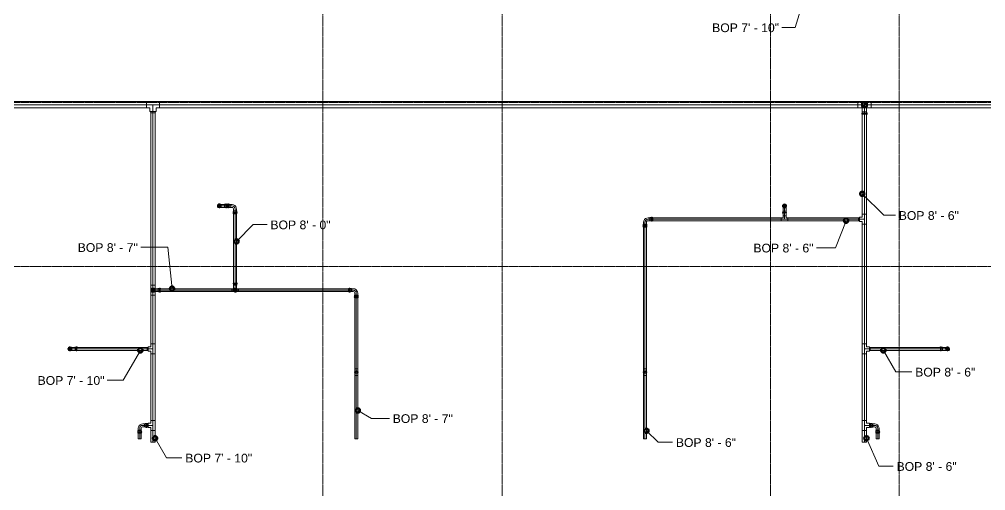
# Model space of a CAD drawing. Header units: inches. Extents: x -3679 to 241, y -496 to 1784.
# Drawn here: x -2349.9 to -1913.9, y 97.9 to 310.6 of the extents above; entities that cross this region are included whole.
import ezdxf

# ---------------------------------------------------------------- set-up
doc = ezdxf.new("R2010")
doc.units = ezdxf.units.IN
doc.header["$MEASUREMENT"] = 0
doc.linetypes.add('Grid Line', pattern=[0.875, 0.5, -0.125, 0.125, -0.125])
for name, color, linetype, lineweight in [('G-ANNO-DIMS', 251, 'Continuous', 9), ('P-PIPE', 1, 'Continuous', 9), ('P-PIPE-CNTR', 1, 'Continuous', 9), ('S-GRID', 8, 'Continuous', 9)]:
    doc.layers.add(name, color=color, linetype=linetype, lineweight=lineweight)
doc.styles.add('Arial', font='arial.ttf', dxfattribs={"height": 3.934132})

# ---------------------------------------------------------------- blocks, each defined once
blk = doc.blocks.new('Victaulic-VicPress316-Elbow 90-45deg Style P568_P571 - Standard-523083-FIFTH LEVEL')
at = {"layer": 'P-PIPE'}
for p, q in [((-3.18, 0.77), (-3.52, 0.77)), ((-3.52, 0.77), (-3.52, -0.77)), ((-3.52, -0.77), (-3.52, 0.77)), ((-2.22, 0.66), (-3.52, 0.66)), ((-3.52, -0.66), (-3.52, 0.66)), ((-3.52, 0.66), (-3.52, -0.66)), ((-3.18, -0.77), (-3.18, 0.77)), ((-3.18, 0.77), (-3.18, -0.77)), ((-2.44, 0.77), (-2.89, 0.77)), ((-2.89, -0.77), (-2.89, 0.77)), ((-2.89, 0.77), (-2.89, -0.77)), ((-1.39, 0.66), (-2.33, 0.66)), ((-2.33, 0), (-2.33, 0.66)), ((-2.33, 0.66), (-2.33, 0)), ((-2.22, -0.66), (-2.22, 0.66)), ((-2.22, 0.66), (-2.22, -0.66)), ((-0.77, 3.52), (-0.77, 3.18)), ((0.77, 3.52), (-0.77, 3.52)), ((-0.77, 3.52), (0.77, 3.52)), ((-0.77, 3.18), (0.77, 3.18)), ((0.77, 3.18), (-0.77, 3.18)), ((-0.77, 2.89), (-0.77, 2.44)), ((-0.77, 2.89), (0.77, 2.89)), ((0.77, 2.89), (-0.77, 2.89)), ((-0.66, 3.52), (-0.66, 2.22)), ((-0.66, 3.52), (0.66, 3.52)), ((0.66, 3.52), (-0.66, 3.52)), ((-0.66, 2.33), (-0.66, 1.39)), ((0, 2.33), (-0.66, 2.33)), ((-0.66, 2.33), (0, 2.33)), ((-0.66, 2.22), (0.66, 2.22)), ((0.66, 2.22), (-0.66, 2.22)), ((0, 2.33), (0.66, 2.33)), ((0.66, 2.33), (0, 2.33)), ((0, 1.39), (0, 2.33)), ((0.66, 2.22), (0.66, 3.52)), ((0.66, 1.39), (0.66, 2.33)), ((0.77, 3.18), (0.77, 3.52)), ((0.77, 2.44), (0.77, 2.89)), ((-3.52, -0.66), (-2.22, -0.66)), ((-3.52, -0.77), (-3.18, -0.77)), ((-2.89, -0.77), (-2.44, -0.77)), ((-2.33, 0), (-2.33, -0.66)), ((-2.33, -0.66), (-2.33, 0)), ((-1.39, 0), (-2.33, 0)), ((-2.33, -0.66), (-1.39, -0.66))]:
    blk.add_line(p, q, dxfattribs=at)
at = {"layer": 'P-PIPE', "flags": 128}
for points in [[(-3.18, 0.77), (-3.11, 0.89), (-2.98, 0.9), (-2.89, 0.79), (-2.89, 0.77)], [(-3.18, 0.77), (-3.18, 0.67), (-3.18, 0.42), (-3.18, 0.07), (-3.18, -0.3), (-3.18, -0.6), (-3.18, -0.75), (-3.18, -0.77)], [(-3.18, -0.77), (-3.18, -0.67), (-3.18, -0.42), (-3.18, -0.07), (-3.18, 0.3), (-3.18, 0.6), (-3.18, 0.75), (-3.18, 0.77)], [(-2.89, -0.77), (-2.89, -0.67), (-2.89, -0.42), (-2.89, -0.07), (-2.89, 0.3), (-2.89, 0.6), (-2.89, 0.75), (-2.89, 0.77)], [(-2.89, 0.77), (-2.89, 0.67), (-2.89, 0.42), (-2.89, 0.07), (-2.89, -0.3), (-2.89, -0.6), (-2.89, -0.75), (-2.89, -0.77)], [(-2.44, 0.77), (-2.24, 0.68), (-2.22, 0.66)], [(-0.66, 1.39), (-0.75, 1.04), (-1, 0.77), (-1.35, 0.66), (-1.39, 0.66)], [(-1.39, -0.66), (-0.78, -0.56), (-0.23, -0.29), (0.22, 0.13), (0.53, 0.67), (0.65, 1.27), (0.66, 1.39)], [(-0.77, 2.89), (-0.89, 2.96), (-0.9, 3.1), (-0.79, 3.18), (-0.77, 3.18)], [(0.77, 3.18), (0.67, 3.18), (0.42, 3.18), (0.07, 3.18), (-0.3, 3.18), (-0.6, 3.18), (-0.75, 3.18), (-0.77, 3.18)], [(-0.77, 3.18), (-0.67, 3.18), (-0.42, 3.18), (-0.07, 3.18), (0.3, 3.18), (0.6, 3.18), (0.75, 3.18), (0.77, 3.18)], [(-0.77, 2.89), (-0.67, 2.89), (-0.42, 2.89), (-0.07, 2.89), (0.3, 2.89), (0.6, 2.89), (0.75, 2.89), (0.77, 2.89)], [(0.77, 2.89), (0.67, 2.89), (0.42, 2.89), (0.07, 2.89), (-0.3, 2.89), (-0.6, 2.89), (-0.75, 2.89), (-0.77, 2.89)], [(-0.66, 2.22), (-0.77, 2.41), (-0.77, 2.44)], [(0.77, 2.44), (0.68, 2.24), (0.66, 2.22)], [(0.77, 3.18), (0.89, 3.11), (0.9, 2.98), (0.79, 2.89), (0.77, 2.89)], [(-2.89, -0.77), (-2.96, -0.89), (-3.1, -0.9), (-3.18, -0.79), (-3.18, -0.77)], [(-2.22, -0.66), (-2.41, -0.77), (-2.44, -0.77)]]:
    blk.add_lwpolyline(points, dxfattribs=at)
at = {"layer": 'P-PIPE'}
blk.add_arc((-1.39, 1.39), 1.39, 270, 0, dxfattribs=at)
blk = doc.blocks.new('Victaulic-VicPress316-Elbow 90-45deg Style P568_P571 - Standard-V1-FIFTH LEVEL')
at = {"layer": 'P-PIPE'}
for p, q in [((-2327.12, 161.86), (-2327.12, 161.86)), ((-2327.12, 161.86), (-2325.73, 161.86)), ((-2324.79, 162.52), (-2325.73, 162.52)), ((-2325.73, 161.86), (-2324.79, 161.86)), ((-2323.6, 162.52), (-2324.9, 162.52)), ((-2324.9, 161.86), (-2324.9, 161.86)), ((-2324.9, 161.86), (-2324.9, 161.86)), ((-2324.79, 162.52), (-2324.79, 161.86)), ((-2324.79, 161.86), (-2324.79, 162.52)), ((-2324.79, 161.86), (-2324.79, 161.21)), ((-2324.79, 161.21), (-2324.79, 161.86)), ((-2324.23, 162.63), (-2324.69, 162.63)), ((-2324.23, 161.86), (-2324.23, 161.86)), ((-2324.23, 161.86), (-2324.23, 161.86)), ((-2323.6, 162.63), (-2323.94, 162.63)), ((-2323.94, 161.86), (-2323.94, 161.86)), ((-2323.94, 161.86), (-2323.94, 161.86)), ((-2323.6, 161.86), (-2323.6, 161.86)), ((-2323.6, 161.86), (-2323.6, 161.86)), ((-2323.6, 161.86), (-2323.6, 161.86)), ((-2323.6, 161.86), (-2323.6, 161.86)), ((-2325.73, 161.21), (-2324.79, 161.21)), ((-2324.9, 161.21), (-2323.6, 161.21)), ((-2324.69, 161.1), (-2324.23, 161.1)), ((-2323.94, 161.1), (-2323.6, 161.1))]:
    blk.add_line(p, q, dxfattribs=at)
at = {"layer": 'P-PIPE', "flags": 128}
for points in [[(-2326.21, 161.86), (-2326.31, 162.26), (-2326.56, 162.58), (-2326.93, 162.76), (-2327.34, 162.75), (-2327.71, 162.56), (-2327.96, 162.24), (-2328.04, 161.86)], [(-2328.04, 161.86), (-2327.94, 161.47), (-2327.69, 161.15), (-2327.32, 160.97), (-2326.91, 160.98), (-2326.54, 161.17), (-2326.29, 161.49), (-2326.21, 161.86)], [(-2326.36, 161.86), (-2326.45, 162.23), (-2326.7, 162.51), (-2327.06, 162.63), (-2327.43, 162.57), (-2327.73, 162.34), (-2327.88, 162), (-2327.89, 161.86)], [(-2327.89, 161.86), (-2327.8, 161.5), (-2327.55, 161.22), (-2327.19, 161.1), (-2326.82, 161.16), (-2326.52, 161.39), (-2326.37, 161.73), (-2326.36, 161.86)], [(-2325.73, 162.52), (-2326.23, 162.52), (-2326.66, 162.52), (-2326.97, 162.52), (-2327.12, 162.52), (-2327.12, 162.52)], [(-2324.9, 162.52), (-2324.71, 162.63), (-2324.69, 162.63)], [(-2324.23, 162.63), (-2324.17, 162.75), (-2324.03, 162.76), (-2323.94, 162.65), (-2323.94, 162.63)], [(-2324.23, 162.63), (-2324.23, 162.54), (-2324.23, 162.29), (-2324.23, 161.93), (-2324.23, 161.86)], [(-2324.23, 161.86), (-2324.23, 162.23), (-2324.23, 162.51), (-2324.23, 162.63), (-2324.23, 162.63)], [(-2324.23, 161.1), (-2324.23, 161.19), (-2324.23, 161.44), (-2324.23, 161.8), (-2324.23, 161.86)], [(-2324.23, 161.86), (-2324.23, 161.5), (-2324.23, 161.22), (-2324.23, 161.1), (-2324.23, 161.1)], [(-2323.94, 162.63), (-2323.94, 162.54), (-2323.94, 162.29), (-2323.94, 161.93), (-2323.94, 161.86)], [(-2323.94, 161.86), (-2323.94, 162.23), (-2323.94, 162.51), (-2323.94, 162.63), (-2323.94, 162.63)], [(-2323.94, 161.1), (-2323.94, 161.19), (-2323.94, 161.44), (-2323.94, 161.8), (-2323.94, 161.86)], [(-2323.94, 161.86), (-2323.94, 161.5), (-2323.94, 161.22), (-2323.94, 161.1), (-2323.94, 161.1)], [(-2327.12, 161.21), (-2327.03, 161.21), (-2326.77, 161.21), (-2326.36, 161.21), (-2325.88, 161.21), (-2325.73, 161.21)], [(-2324.69, 161.1), (-2324.89, 161.19), (-2324.9, 161.21)], [(-2323.94, 161.1), (-2324.01, 160.98), (-2324.15, 160.97), (-2324.23, 161.08), (-2324.23, 161.1)]]:
    blk.add_lwpolyline(points, dxfattribs=at)
at = {"layer": 'P-PIPE'}
for radius, start, end in [(0.767, 0, 180), (0.767, 0, 180), (0.767, 0, 180), (0.767, 180, 360), (0.767, 180, 0), (0.767, 180, 0), (0.657, 360, 180), (0.657, 0, 180), (0.657, 90, 180), (0.658, 180, 0), (0.658, 180, 0), (0.657, 180, 270), (0.658, 0, 90), (0.658, 270, 0)]:
    blk.add_arc((-2327.12, 161.86), radius, start, end, dxfattribs=at)
blk = doc.blocks.new('Victaulic-VicPress316-Elbow 90-45deg Style P568_P571 - Standard-V2-FIFTH LEVEL')
at = {"layer": 'P-PIPE'}
for p, q in [((-1934.31, 162.63), (-1934.64, 162.63)), ((-1933.35, 162.52), (-1934.64, 162.52)), ((-1934.64, 161.86), (-1934.64, 161.86)), ((-1934.64, 161.86), (-1934.64, 161.86)), ((-1934.64, 161.86), (-1934.64, 161.86)), ((-1934.64, 161.86), (-1934.64, 161.86)), ((-1934.31, 161.86), (-1934.31, 161.86)), ((-1934.31, 161.86), (-1934.31, 161.86)), ((-1933.56, 162.63), (-1934.02, 162.63)), ((-1934.02, 161.86), (-1934.02, 161.86)), ((-1934.02, 161.86), (-1934.02, 161.86)), ((-1932.52, 162.52), (-1933.45, 162.52)), ((-1933.45, 162.52), (-1933.45, 161.86)), ((-1933.45, 161.86), (-1933.45, 162.52)), ((-1933.45, 161.86), (-1933.45, 161.21)), ((-1933.45, 161.21), (-1933.45, 161.86)), ((-1932.52, 161.86), (-1933.45, 161.86)), ((-1933.35, 161.86), (-1933.35, 161.86)), ((-1933.35, 161.86), (-1933.35, 161.86)), ((-1932.52, 161.86), (-1931.12, 161.86)), ((-1931.12, 161.86), (-1931.12, 161.86)), ((-1934.64, 161.21), (-1933.35, 161.21)), ((-1934.64, 161.1), (-1934.31, 161.1)), ((-1934.02, 161.1), (-1933.56, 161.1)), ((-1933.45, 161.21), (-1932.52, 161.21))]:
    blk.add_line(p, q, dxfattribs=at)
at = {"layer": 'P-PIPE', "flags": 128}
for points in [[(-1934.31, 162.63), (-1934.24, 162.75), (-1934.1, 162.76), (-1934.02, 162.65), (-1934.02, 162.63)], [(-1934.31, 162.63), (-1934.31, 162.54), (-1934.31, 162.29), (-1934.31, 161.93), (-1934.31, 161.86)], [(-1934.31, 161.86), (-1934.31, 162.23), (-1934.31, 162.51), (-1934.31, 162.63), (-1934.31, 162.63)], [(-1934.31, 161.1), (-1934.31, 161.19), (-1934.31, 161.44), (-1934.31, 161.8), (-1934.31, 161.86)], [(-1934.31, 161.86), (-1934.31, 161.5), (-1934.31, 161.22), (-1934.31, 161.1), (-1934.31, 161.1)], [(-1934.02, 162.63), (-1934.02, 162.54), (-1934.02, 162.29), (-1934.02, 161.93), (-1934.02, 161.86)], [(-1934.02, 161.86), (-1934.02, 162.23), (-1934.02, 162.51), (-1934.02, 162.63), (-1934.02, 162.63)], [(-1934.02, 161.1), (-1934.02, 161.19), (-1934.02, 161.44), (-1934.02, 161.8), (-1934.02, 161.86)], [(-1934.02, 161.86), (-1934.02, 161.5), (-1934.02, 161.22), (-1934.02, 161.1), (-1934.02, 161.1)], [(-1933.56, 162.63), (-1933.36, 162.54), (-1933.35, 162.52)], [(-1931.12, 162.52), (-1931.22, 162.52), (-1931.48, 162.52), (-1931.89, 162.52), (-1932.37, 162.52), (-1932.52, 162.52)], [(-1930.21, 161.86), (-1930.31, 162.26), (-1930.56, 162.58), (-1930.93, 162.76), (-1931.34, 162.75), (-1931.71, 162.56), (-1931.96, 162.24), (-1932.04, 161.86)], [(-1932.04, 161.86), (-1931.94, 161.47), (-1931.69, 161.15), (-1931.32, 160.97), (-1930.91, 160.98), (-1930.54, 161.17), (-1930.29, 161.49), (-1930.21, 161.86)], [(-1930.36, 161.86), (-1930.45, 162.23), (-1930.7, 162.51), (-1931.06, 162.63), (-1931.43, 162.57), (-1931.73, 162.34), (-1931.88, 162), (-1931.89, 161.86)], [(-1931.89, 161.86), (-1931.8, 161.5), (-1931.55, 161.22), (-1931.19, 161.1), (-1930.82, 161.16), (-1930.52, 161.39), (-1930.37, 161.73), (-1930.36, 161.86)], [(-1934.02, 161.1), (-1934.08, 160.98), (-1934.22, 160.97), (-1934.31, 161.08), (-1934.31, 161.1)], [(-1933.35, 161.21), (-1933.54, 161.1), (-1933.56, 161.1)], [(-1932.52, 161.21), (-1932.02, 161.21), (-1931.59, 161.21), (-1931.28, 161.21), (-1931.13, 161.21), (-1931.12, 161.21)]]:
    blk.add_lwpolyline(points, dxfattribs=at)
at = {"layer": 'P-PIPE'}
for radius, start, end in [(0.766, 0, 180), (0.766, 0, 180), (0.766, 0, 180), (0.766, 180, 0), (0.766, 180, 0), (0.766, 180, 0), (0.657, 0, 180), (0.657, 0, 180), (0.657, 90, 180), (0.658, 180, 0), (0.658, 180, 0), (0.657, 180, 270), (0.658, 0, 90), (0.658, 270, 0)]:
    blk.add_arc((-1931.12, 161.86), radius, start, end, dxfattribs=at)
blk = doc.blocks.new('Transition - Generic - Plumbing-CW-1126388-FIFTH LEVEL')
at = {"layer": 'P-PIPE'}
for radius, start, end in [(1.31, 0, 180), (1.31, 180, 0), (0.812, 0, 180), (0.813, 180, 0)]:
    blk.add_arc((-2607, 272), radius, start, end, dxfattribs=at)
blk = doc.blocks.new('Victaulic-VicPress316-Elbow 90-45deg Style P568_P571 - Standard-V11-FIFTH LEVEL')
at = {"layer": 'P-PIPE'}
for p, q in [((-3077.06, 595.55), (-3077.06, 595.17)), ((-3077.06, 594.85), (-3077.06, 594.29)), ((-3076.95, 595.55), (-3076.95, 594.07)), ((-3076.95, 594.18), (-3076.95, 593.02)), ((-3076, 594.18), (-3076.95, 594.18)), ((-3076.95, 594.18), (-3076, 594.18)), ((-3076, 595.55), (-3076, 595.55)), ((-3076, 595.55), (-3076, 595.55)), ((-3076, 595.55), (-3076, 595.55)), ((-3076, 595.55), (-3076, 595.55)), ((-3076, 595.17), (-3076, 595.17)), ((-3076, 595.17), (-3076, 595.17)), ((-3076, 594.85), (-3076, 594.85)), ((-3076, 594.85), (-3076, 594.85)), ((-3075.05, 594.18), (-3076, 594.18)), ((-3076, 594.18), (-3075.05, 594.18)), ((-3076, 593.02), (-3076, 594.18)), ((-3076, 594.07), (-3076, 594.07)), ((-3076, 594.07), (-3076, 594.07)), ((-3076, 591), (-3076, 593.02)), ((-3075.05, 594.07), (-3075.05, 595.55)), ((-3075.05, 593.02), (-3075.05, 594.18)), ((-3074.94, 595.17), (-3074.94, 595.55)), ((-3074.94, 594.29), (-3074.94, 594.85)), ((-3076, 591), (-3076, 591))]:
    blk.add_line(p, q, dxfattribs=at)
at = {"layer": 'P-PIPE', "flags": 128}
for points in [[(-3077.06, 594.85), (-3077.2, 594.92), (-3077.21, 595.08), (-3077.09, 595.17), (-3077.06, 595.17)], [(-3077.06, 595.17), (-3076.97, 595.17), (-3076.71, 595.17), (-3076.32, 595.17), (-3076, 595.17)], [(-3076, 595.17), (-3076.44, 595.17), (-3076.79, 595.17), (-3077.01, 595.17), (-3077.06, 595.17)], [(-3077.06, 594.85), (-3076.97, 594.85), (-3076.71, 594.85), (-3076.32, 594.85), (-3076, 594.85)], [(-3076, 594.85), (-3076.44, 594.85), (-3076.79, 594.85), (-3077.01, 594.85), (-3077.06, 594.85)], [(-3076.95, 594.07), (-3077.06, 594.26), (-3077.06, 594.29)], [(-3076.95, 591), (-3076.95, 591.09), (-3076.95, 591.36), (-3076.95, 591.79), (-3076.95, 592.32), (-3076.95, 592.92), (-3076.95, 593.02)], [(-3074.94, 595.17), (-3075.04, 595.17), (-3075.3, 595.17), (-3075.68, 595.17), (-3076, 595.17)], [(-3076, 595.17), (-3075.57, 595.17), (-3075.21, 595.17), (-3074.99, 595.17), (-3074.94, 595.17)], [(-3074.94, 594.85), (-3075.04, 594.85), (-3075.3, 594.85), (-3075.68, 594.85), (-3076, 594.85)], [(-3076, 594.85), (-3075.57, 594.85), (-3075.21, 594.85), (-3074.99, 594.85), (-3074.94, 594.85)], [(-3074.94, 594.29), (-3075.03, 594.09), (-3075.05, 594.07)], [(-3075.05, 593.02), (-3075.05, 592.41), (-3075.05, 591.86), (-3075.05, 591.42), (-3075.05, 591.12), (-3075.05, 591), (-3075.05, 591)], [(-3074.94, 595.17), (-3074.81, 595.1), (-3074.79, 594.94), (-3074.92, 594.85), (-3074.94, 594.85)], [(-3076, 592.22), (-3076.47, 592.13), (-3076.87, 591.87), (-3077.13, 591.47), (-3077.23, 591.01), (-3077.14, 590.54), (-3076.87, 590.14), (-3076.48, 589.87), (-3076.02, 589.78), (-3076, 589.78)], [(-3076.95, 591), (-3076.86, 591.41), (-3076.6, 591.74), (-3076.23, 591.92), (-3076, 591.95)], [(-3076, 590.05), (-3076.41, 590.14), (-3076.74, 590.4), (-3076.93, 590.78), (-3076.95, 591)], [(-3076, 589.78), (-3075.54, 589.87), (-3075.14, 590.13), (-3074.87, 590.53), (-3074.78, 590.99), (-3074.87, 591.46), (-3075.13, 591.86), (-3075.53, 592.13), (-3075.99, 592.22), (-3076, 592.22)], [(-3076, 591.95), (-3075.59, 591.86), (-3075.27, 591.6), (-3075.08, 591.22), (-3075.05, 591)], [(-3075.05, 591), (-3075.15, 590.59), (-3075.4, 590.26), (-3075.78, 590.08), (-3076, 590.05)]]:
    blk.add_lwpolyline(points, dxfattribs=at)
at = {"layer": 'P-PIPE'}
for radius, start, end in [(1.06, 90, 270), (1.06, 90, 270), (1.06, 90, 270), (0.95, 90, 270), (0.95, 90, 270), (0.95, 90, 180), (0.95, 180, 270), (1.06, 270, 90), (1.06, 270, 90), (1.06, 270, 90), (0.95, 270, 90), (0.95, 270, 90), (0.95, 0, 90), (0.95, 270, 0)]:
    blk.add_arc((-3076, 591), radius, start, end, dxfattribs=at)
blk = doc.blocks.new('Transition - Generic - Plumbing-CW-1022941-FIFTH LEVEL')
at = {"layer": 'P-PIPE'}
for radius, start, end in [(0.812, 0, 180), (0.812, 180, 0), (0.562, 360, 180), (0.563, 180, 0)]:
    blk.add_arc((-3323.92, 470.33), radius, start, end, dxfattribs=at)

msp = doc.modelspace()

# ---------------------------------------------------------------- linework, layer by layer
at = {"layer": 'G-ANNO-DIMS'}
for p, q in [((-1996.12, 319.09), (-1999.9, 306.86)), ((-1999.9, 306.86), (-2005.86, 306.86)), ((-1969.58, 231.85), (-1959.86, 222.14)), ((-1976.89, 219.71), (-1981.62, 207.45)), ((-1959.86, 222.14), (-1954.62, 222.14)), ((-2251.94, 210.37), (-2244.39, 217.92)), ((-2244.39, 217.92), (-2238.13, 217.92)), ((-2282.95, 207.69), (-2295.17, 207.69)), ((-2281.02, 189.02), (-2282.95, 207.69)), ((-1981.62, 207.45), (-1990.29, 207.45)), ((-2295.33, 161.21), (-2303.12, 147.71)), ((-2295.33, 161.21), (-2303.12, 147.71)), ((-1960.08, 161.21), (-1954.46, 151.47)), ((-1954.46, 151.47), (-1947.2, 151.47)), ((-2303.12, 147.71), (-2310.23, 147.71)), ((-2303.12, 147.71), (-2310.23, 147.71)), ((-2197.22, 134.09), (-2191.02, 130.51)), ((-2191.02, 130.51), (-2182.96, 130.51)), ((-2066.97, 124.94), (-2061.74, 119.71)), ((-2288.68, 121.55), (-2283.56, 112.69)), ((-2061.74, 119.71), (-2055.19, 119.71)), ((-1967.67, 121.53), (-1962.18, 108.91)), ((-2283.56, 112.69), (-2276.55, 112.69)), ((-1962.18, 108.91), (-1955.61, 108.91))]:
    msp.add_line(p, q, dxfattribs=at)
at = {"layer": 'G-ANNO-DIMS', "lineweight": 50}
for centre in [(-1969.58, 231.85), (-1976.89, 219.71), (-2251.94, 210.37), (-2281.02, 189.02), (-2295.33, 161.21), (-2295.33, 161.21), (-1960.08, 161.21), (-2197.22, 134.09), (-2288.68, 121.55), (-2066.97, 124.94), (-1967.67, 121.53)]:
    msp.add_circle(centre, 1, dxfattribs=at)
at = {"layer": 'P-PIPE'}
for p, q in [((-2292.62, 273.44), (-2418.52, 273.44)), ((-2418.52, 270.56), (-2292.62, 270.56)), ((-2286.63, 273.44), (-2292.62, 273.44)), ((-2292.62, 270.56), (-2292.62, 273.44)), ((-2292.62, 273.44), (-2292.62, 270.56)), ((-2292.62, 270.56), (-2292.62, 273.44)), ((-2292.62, 270.56), (-2291.06, 270.56)), ((-2291.06, 270.56), (-2291.06, 269.01)), ((-2288.19, 270.56), (-2286.63, 270.56)), ((-2288.19, 269.01), (-2288.19, 270.56)), ((-1971.62, 273.44), (-2286.63, 273.44)), ((-2286.63, 270.56), (-2286.63, 273.44)), ((-2286.63, 270.56), (-2286.63, 273.44)), ((-2286.63, 273.44), (-2286.63, 270.56)), ((-2286.63, 270.56), (-1971.62, 270.56)), ((-1965.63, 273.44), (-1971.62, 273.44)), ((-1971.62, 270.56), (-1971.62, 273.44)), ((-1971.62, 270.56), (-1965.63, 270.56)), ((-1850.62, 273.44), (-1965.63, 273.44)), ((-1965.63, 270.56), (-1965.63, 273.44)), ((-1965.63, 270.56), (-1850.62, 270.56)), ((-2288.19, 269.01), (-2291.06, 269.01)), ((-2291.06, 269.01), (-2288.19, 269.01)), ((-2290.94, 269.01), (-2290.44, 268.35)), ((-2290.58, 268.35), (-2290.58, 190.61)), ((-2288.68, 268.35), (-2290.58, 268.35)), ((-2288.81, 268.35), (-2288.31, 269.01)), ((-2288.68, 190.61), (-2288.68, 268.35)), ((-1969.58, 268.82), (-1969.58, 222.61)), ((-1967.67, 268.82), (-1969.58, 268.82)), ((-1967.67, 222.61), (-1967.67, 268.82)), ((-2254.93, 227.02), (-2257.3, 227.02)), ((-2257.3, 225.71), (-2257.3, 227.02)), ((-2254.93, 225.71), (-2254.93, 227.02)), ((-2257.3, 225.71), (-2254.93, 225.71)), ((-2253.25, 224.03), (-2253.25, 190.69)), ((-2253.25, 224.03), (-2251.94, 224.03)), ((-2251.94, 190.69), (-2251.94, 224.03)), ((-2005.28, 224.03), (-2005.28, 221.86)), ((-2005.28, 224.03), (-2003.97, 224.03)), ((-2003.97, 221.86), (-2003.97, 224.03)), ((-1969.58, 222.61), (-1969.58, 221.32)), ((-1969.58, 222.61), (-1967.67, 222.61)), ((-1967.67, 222.61), (-1969.58, 222.61)), ((-1967.67, 222.61), (-1969.58, 222.61)), ((-1967.67, 218.12), (-1967.67, 222.61)), ((-2068.28, 218.03), (-2068.28, 152.86)), ((-2068.28, 218.03), (-2066.97, 218.03)), ((-2066.97, 152.86), (-2066.97, 218.03)), ((-2006.12, 221.02), (-2065.3, 221.02)), ((-2065.3, 219.71), (-2065.3, 221.02)), ((-2065.3, 219.71), (-2006.12, 219.71)), ((-2005.28, 221.02), (-2006.12, 221.02)), ((-2006.12, 221.02), (-2006.12, 219.71)), ((-2006.12, 219.71), (-2006.12, 221.02)), ((-2006.12, 219.71), (-2006.12, 221.02)), ((-2006.12, 219.71), (-2003.13, 219.71)), ((-2005.28, 221.86), (-2003.97, 221.86)), ((-2005.28, 221.86), (-2005.28, 221.02)), ((-2003.97, 221.86), (-2005.28, 221.86)), ((-2005.28, 221.86), (-2003.97, 221.86)), ((-2003.97, 221.02), (-2003.97, 221.86)), ((-2003.13, 221.02), (-2003.97, 221.02)), ((-1971.28, 221.02), (-2003.13, 221.02)), ((-2003.13, 219.71), (-2003.13, 221.02)), ((-2003.13, 221.02), (-2003.13, 219.71)), ((-2003.13, 219.71), (-2003.13, 221.02)), ((-2003.13, 219.71), (-1971.28, 219.71)), ((-1970.87, 221.18), (-1971.28, 220.93)), ((-1971.28, 219.71), (-1971.28, 221.02)), ((-1971.28, 219.8), (-1970.87, 219.55)), ((-1969.58, 221.32), (-1970.87, 221.32)), ((-1970.87, 219.41), (-1970.87, 221.32)), ((-1970.87, 221.32), (-1970.87, 219.41)), ((-1970.87, 219.41), (-1969.58, 219.41)), ((-1969.58, 219.41), (-1969.58, 218.12)), ((-1969.58, 218.12), (-1969.58, 164.11)), ((-1969.58, 218.12), (-1967.67, 218.12)), ((-1969.58, 218.12), (-1967.67, 218.12)), ((-1967.67, 218.12), (-1969.58, 218.12)), ((-1967.67, 164.11), (-1967.67, 218.12)), ((-2288.68, 190.61), (-2290.58, 190.61)), ((-2290.58, 190.61), (-2290.58, 186.12)), ((-2288.67, 186.12), (-2288.67, 190.61)), ((-2254.09, 189.02), (-2287.3, 189.02)), ((-2287.3, 189.02), (-2287.3, 187.71)), ((-2287.3, 187.71), (-2254.09, 187.71)), ((-2251.1, 189.02), (-2254.09, 189.02)), ((-2254.09, 189.02), (-2254.09, 187.71)), ((-2254.09, 187.71), (-2251.1, 187.71)), ((-2253.25, 190.69), (-2251.94, 190.69)), ((-2200.2, 189.02), (-2251.1, 189.02)), ((-2251.1, 187.71), (-2251.1, 189.02)), ((-2251.1, 187.71), (-2200.2, 187.71)), ((-2200.2, 187.71), (-2200.2, 189.02)), ((-2290.58, 186.12), (-2290.58, 164.11)), ((-2288.68, 186.12), (-2290.58, 186.12)), ((-2288.68, 164.11), (-2288.68, 186.12)), ((-2198.53, 186.03), (-2198.53, 152.86)), ((-2197.22, 186.03), (-2198.53, 186.03)), ((-2197.22, 152.86), (-2197.22, 186.03)), ((-2292.28, 162.52), (-2324.8, 162.52)), ((-2324.8, 161.21), (-2324.8, 162.52)), ((-2291.87, 162.68), (-2292.28, 162.43)), ((-2292.28, 161.21), (-2292.28, 162.52)), ((-2290.58, 162.82), (-2291.87, 162.82)), ((-2291.87, 160.91), (-2291.87, 162.82)), ((-2291.87, 162.82), (-2291.87, 160.91)), ((-2290.58, 164.11), (-2290.58, 162.82)), ((-2290.58, 164.11), (-2288.67, 164.11)), ((-2288.67, 164.11), (-2290.58, 164.11)), ((-2288.68, 164.11), (-2290.58, 164.11)), ((-2288.67, 159.62), (-2288.67, 164.11)), ((-1969.58, 164.11), (-1969.58, 159.62)), ((-1967.67, 164.11), (-1969.58, 164.11)), ((-1969.58, 164.11), (-1967.67, 164.11)), ((-1969.58, 164.11), (-1967.67, 164.11)), ((-1967.67, 162.82), (-1967.67, 164.11)), ((-1966.38, 162.82), (-1967.67, 162.82)), ((-1966.38, 160.91), (-1966.38, 162.82)), ((-1966.38, 162.82), (-1966.38, 160.91)), ((-1965.97, 162.43), (-1966.38, 162.68)), ((-1933.45, 162.52), (-1965.97, 162.52)), ((-1965.97, 161.21), (-1965.97, 162.52)), ((-1933.45, 161.21), (-1933.45, 162.52)), ((-2324.8, 161.21), (-2292.28, 161.21)), ((-2292.28, 161.3), (-2291.87, 161.05)), ((-2291.87, 160.91), (-2290.58, 160.91)), ((-2290.58, 160.91), (-2290.58, 159.62)), ((-2290.58, 159.62), (-2288.67, 159.62)), ((-2288.67, 159.62), (-2290.58, 159.62)), ((-2290.58, 159.62), (-2290.58, 129.61)), ((-2290.58, 159.62), (-2288.68, 159.62)), ((-2288.68, 129.61), (-2288.68, 159.62)), ((-1967.67, 159.62), (-1969.58, 159.62)), ((-1969.58, 159.62), (-1967.67, 159.62)), ((-1969.58, 159.62), (-1969.58, 129.61)), ((-1969.58, 159.62), (-1967.67, 159.62)), ((-1967.67, 159.62), (-1967.67, 160.91)), ((-1967.67, 160.91), (-1966.38, 160.91)), ((-1967.67, 129.61), (-1967.67, 159.62)), ((-1966.38, 161.05), (-1965.97, 161.3)), ((-1965.97, 161.21), (-1933.45, 161.21)), ((-2197.22, 152.86), (-2198.53, 152.86)), ((-2198.53, 152.86), (-2198.53, 149.87)), ((-2197.22, 149.87), (-2197.22, 152.86)), ((-2068.28, 152.86), (-2068.28, 149.87)), ((-2068.28, 152.86), (-2066.97, 152.86)), ((-2066.97, 149.87), (-2066.97, 152.86)), ((-2198.53, 149.87), (-2198.53, 121.36)), ((-2197.22, 149.87), (-2198.53, 149.87)), ((-2197.22, 121.36), (-2197.22, 149.87)), ((-2068.28, 149.87), (-2068.28, 121.36)), ((-2068.28, 149.87), (-2066.97, 149.87)), ((-2066.97, 121.36), (-2066.97, 149.87)), ((-2292.28, 128.02), (-2293.3, 128.02)), ((-2293.3, 126.71), (-2293.3, 128.02)), ((-2293.3, 126.71), (-2292.28, 126.71)), ((-2291.87, 128.18), (-2292.28, 127.93)), ((-2292.28, 126.71), (-2292.28, 128.02)), ((-2292.28, 126.8), (-2291.87, 126.55)), ((-2290.58, 128.32), (-2291.87, 128.32)), ((-2291.87, 126.41), (-2291.87, 128.32)), ((-2291.87, 128.32), (-2291.87, 126.41)), ((-2290.58, 129.61), (-2290.58, 128.32)), ((-2290.58, 129.61), (-2288.67, 129.61)), ((-2288.67, 129.61), (-2290.58, 129.61)), ((-2290.58, 129.61), (-2288.68, 129.61)), ((-2288.67, 125.12), (-2288.67, 129.61)), ((-1969.58, 129.61), (-1969.58, 125.12)), ((-1967.67, 129.61), (-1969.58, 129.61)), ((-1969.58, 129.61), (-1967.67, 129.61)), ((-1969.58, 129.61), (-1967.67, 129.61)), ((-1967.67, 128.32), (-1967.67, 129.61)), ((-1966.38, 128.32), (-1967.67, 128.32)), ((-1966.38, 126.41), (-1966.38, 128.32)), ((-1966.38, 128.32), (-1966.38, 126.41)), ((-1965.97, 127.93), (-1966.38, 128.18)), ((-1966.38, 126.55), (-1965.97, 126.8)), ((-1964.95, 128.02), (-1965.97, 128.02)), ((-1965.97, 126.71), (-1965.97, 128.02)), ((-1965.97, 126.71), (-1964.95, 126.71)), ((-1964.95, 126.71), (-1964.95, 128.02)), ((-2296.28, 125.03), (-2296.28, 121.36)), ((-2296.28, 125.03), (-2294.97, 125.03)), ((-2294.97, 121.36), (-2294.97, 125.03)), ((-2291.87, 126.41), (-2290.58, 126.41)), ((-2290.58, 126.41), (-2290.58, 125.12)), ((-2290.58, 125.12), (-2290.58, 119.8)), ((-2290.58, 125.12), (-2288.68, 125.12)), ((-2290.58, 125.12), (-2288.67, 125.12)), ((-2288.67, 125.12), (-2290.58, 125.12)), ((-2288.68, 119.8), (-2288.68, 125.12)), ((-1967.67, 125.12), (-1969.58, 125.12)), ((-1969.58, 125.12), (-1967.67, 125.12)), ((-1969.58, 125.12), (-1969.58, 119.8)), ((-1969.58, 125.12), (-1967.67, 125.12)), ((-1967.67, 125.12), (-1967.67, 126.41)), ((-1967.67, 126.41), (-1966.38, 126.41)), ((-1967.67, 119.8), (-1967.67, 125.12)), ((-1963.28, 125.03), (-1963.28, 121.36)), ((-1963.28, 125.03), (-1961.97, 125.03)), ((-1961.97, 121.36), (-1961.97, 125.03)), ((-2296.28, 121.36), (-2294.97, 121.36)), ((-2290.58, 119.8), (-2288.68, 119.8)), ((-2197.22, 121.36), (-2198.53, 121.36)), ((-2068.28, 121.36), (-2066.97, 121.36)), ((-1969.58, 119.8), (-1967.67, 119.8)), ((-1963.28, 121.36), (-1961.97, 121.36))]:
    msp.add_line(p, q, dxfattribs=at)
for centre, radius, start, end in [((-1968.62, 272), 1.44, 0, 180), ((-1968.62, 272), 1.44, 180, 0), ((-1968.62, 272), 0.95, 0, 180), ((-1968.62, 272), 0.95, 180, 0), ((-1968.62, 271.52), 0.475, 90, 270), ((-1968.62, 272.47), 0.475, 270, 90), ((-2259.62, 226.36), 0.657, 0, 180), ((-2259.62, 226.69), 0.329, 270, 90), ((-2004.62, 226.36), 0.658, 0, 180), ((-2004.62, 226.69), 0.329, 270, 90), ((-2259.62, 226.36), 0.658, 180, 0), ((-2259.62, 226.04), 0.329, 90, 270), ((-2004.62, 226.36), 0.657, 180, 0), ((-2004.62, 226.04), 0.329, 90, 270), ((-2289.63, 188.36), 0.951, 90, 270), ((-2289.63, 188.36), 0.657, 0, 180), ((-2289.63, 188.36), 0.658, 180, 0), ((-2289.63, 188.04), 0.329, 90, 270), ((-2289.63, 188.36), 0.951, 270, 90), ((-2289.63, 188.69), 0.329, 270, 90), ((-2252.6, 188.36), 0.657, 0, 180), ((-2252.6, 188.36), 0.657, 0, 180), ((-2252.6, 188.36), 0.657, 180, 0), ((-2252.6, 188.36), 0.657, 180, 0), ((-2252.6, 188.04), 0.329, 90, 270), ((-2252.6, 188.69), 0.329, 270, 90), ((-2327.12, 161.86), 0.657, 0, 180), ((-2327.12, 161.86), 0.657, 180, 0), ((-2327.12, 161.54), 0.329, 90, 270), ((-2327.12, 162.19), 0.329, 270, 90), ((-1931.12, 161.86), 0.658, 0, 180), ((-1931.12, 161.86), 0.657, 180, 0), ((-1931.12, 161.54), 0.329, 90, 270), ((-1931.12, 162.19), 0.329, 270, 90), ((-2197.88, 151.36), 0.657, 0, 180), ((-2197.88, 151.36), 0.657, 90, 270), ((-2197.88, 151.36), 0.657, 180, 0), ((-2197.88, 151.04), 0.329, 90, 270), ((-2197.88, 151.69), 0.329, 270, 90), ((-2197.88, 151.36), 0.657, 270, 90), ((-2067.63, 151.36), 0.657, 0, 180), ((-2067.63, 151.36), 0.657, 90, 270), ((-2067.63, 151.36), 0.658, 180, 0), ((-2067.63, 151.04), 0.329, 90, 270), ((-2067.63, 151.69), 0.329, 270, 90), ((-2067.63, 151.36), 0.657, 270, 90)]:
    msp.add_arc(centre, radius, start, end, dxfattribs=at)
at = {"layer": 'P-PIPE-CNTR'}
for p, q in [((-2418.52, 272), (-2292.62, 272)), ((-2418.52, 272), (-2292.62, 272)), ((-2286.63, 272), (-2292.62, 272)), ((-2289.63, 269.01), (-2289.63, 272)), ((-2286.63, 272), (-1971.62, 272)), ((-2286.63, 272), (-1971.62, 272)), ((-1965.63, 272), (-1971.62, 272)), ((-1970.12, 272), (-1967.12, 272)), ((-1968.62, 270.5), (-1968.62, 273.5)), ((-1968.62, 272), (-1968.62, 269.98)), ((-1965.63, 272), (-1850.62, 272)), ((-1965.63, 272), (-1850.62, 272)), ((-2289.63, 269.01), (-2289.63, 268.35)), ((-2289.63, 190.61), (-2289.63, 268.35)), ((-2289.63, 190.61), (-2289.63, 268.35)), ((-1968.62, 269.98), (-1968.62, 268.82)), ((-1968.62, 269.98), (-1968.62, 267.45)), ((-1968.62, 222.61), (-1968.62, 268.82)), ((-1968.62, 222.61), (-1968.62, 268.82)), ((-2259.62, 225.36), (-2259.62, 227.36)), ((-2004.62, 225.36), (-2004.62, 227.36)), ((-2260.62, 226.36), (-2258.62, 226.36)), ((-2259.62, 226.36), (-2258.23, 226.36)), ((-2258.23, 226.36), (-2257.3, 226.36)), ((-2258.23, 226.36), (-2256.1, 226.36)), ((-2257.3, 226.36), (-2254.93, 226.36)), ((-2257.3, 226.36), (-2254.93, 226.36)), ((-2253.99, 226.36), (-2256.12, 226.36)), ((-2253.99, 226.36), (-2254.93, 226.36)), ((-2252.6, 224.03), (-2252.6, 224.97)), ((-2252.6, 224.03), (-2252.6, 190.69)), ((-2252.6, 224.03), (-2252.6, 190.69)), ((-2005.62, 226.36), (-2003.62, 226.36)), ((-2004.62, 226.36), (-2004.62, 224.97)), ((-2004.62, 224.97), (-2004.62, 224.03)), ((-2004.62, 224.97), (-2004.62, 222.84)), ((-2004.62, 224.03), (-2004.62, 221.86)), ((-2004.62, 224.03), (-2004.62, 221.86)), ((-1968.62, 218.12), (-1968.62, 222.61)), ((-2067.63, 218.97), (-2067.63, 218.03)), ((-2067.63, 218.97), (-2067.63, 216.84)), ((-2067.63, 218.03), (-2067.63, 152.86)), ((-2067.63, 218.03), (-2067.63, 152.86)), ((-2065.3, 220.36), (-2066.23, 220.36)), ((-2065.3, 220.36), (-2006.12, 220.36)), ((-2065.3, 220.36), (-2006.12, 220.36)), ((-2003.13, 220.36), (-2006.12, 220.36)), ((-2004.62, 221.86), (-2004.62, 220.36)), ((-2003.13, 220.36), (-1971.28, 220.36)), ((-2003.13, 220.36), (-1971.28, 220.36)), ((-1970.87, 220.36), (-1971.28, 220.36)), ((-1970.87, 220.36), (-1968.62, 220.36)), ((-1968.62, 218.12), (-1968.62, 164.11)), ((-1968.62, 218.12), (-1968.62, 164.11)), ((-2252.6, 189.76), (-2252.6, 191.88)), ((-2290.63, 188.36), (-2288.63, 188.36)), ((-2289.63, 190.61), (-2289.63, 186.12)), ((-2289.63, 187.36), (-2289.63, 189.36)), ((-2289.63, 188.36), (-2288.23, 188.36)), ((-2288.23, 188.36), (-2287.3, 188.36)), ((-2288.23, 188.36), (-2286.11, 188.36)), ((-2254.09, 188.36), (-2287.3, 188.36)), ((-2254.09, 188.36), (-2287.3, 188.36)), ((-2251.1, 188.36), (-2254.09, 188.36)), ((-2253.6, 188.36), (-2251.6, 188.36)), ((-2252.6, 189.76), (-2252.6, 190.69)), ((-2252.6, 188.36), (-2252.6, 189.76)), ((-2252.6, 187.36), (-2252.6, 189.36)), ((-2251.1, 188.36), (-2200.2, 188.36)), ((-2251.1, 188.36), (-2200.2, 188.36)), ((-2199.27, 188.36), (-2201.39, 188.36)), ((-2199.27, 188.36), (-2200.2, 188.36)), ((-2289.63, 164.11), (-2289.63, 186.12)), ((-2289.63, 164.11), (-2289.63, 186.12)), ((-2197.88, 186.03), (-2197.88, 186.97)), ((-2197.88, 152.86), (-2197.88, 186.03)), ((-2197.88, 152.86), (-2197.88, 186.03)), ((-2328.12, 161.86), (-2326.12, 161.86)), ((-2327.12, 160.86), (-2327.12, 162.86)), ((-2327.12, 161.86), (-2325.73, 161.86)), ((-2325.73, 161.86), (-2324.8, 161.86)), ((-2325.73, 161.86), (-2323.6, 161.86)), ((-2324.8, 161.86), (-2292.28, 161.86)), ((-2324.8, 161.86), (-2292.28, 161.86)), ((-2291.87, 161.86), (-2292.28, 161.86)), ((-2291.87, 161.86), (-2289.63, 161.86)), ((-2289.63, 159.62), (-2289.63, 164.11)), ((-1968.62, 159.62), (-1968.62, 164.11)), ((-1966.38, 161.86), (-1968.62, 161.86)), ((-1966.38, 161.86), (-1965.97, 161.86)), ((-1965.97, 161.86), (-1933.45, 161.86)), ((-1965.97, 161.86), (-1933.45, 161.86)), ((-1933.45, 161.86), (-1932.52, 161.86)), ((-1932.52, 161.86), (-1931.12, 161.86)), ((-1932.12, 161.86), (-1930.12, 161.86)), ((-1931.12, 160.86), (-1931.12, 162.86)), ((-2289.63, 159.62), (-2289.63, 129.61)), ((-2289.63, 159.62), (-2289.63, 129.61)), ((-1968.62, 159.62), (-1968.62, 129.61)), ((-1968.62, 159.62), (-1968.62, 129.61)), ((-2197.88, 152.86), (-2197.88, 149.87)), ((-2067.63, 149.87), (-2067.63, 152.86)), ((-2198.87, 151.36), (-2196.87, 151.36)), ((-2197.88, 150.36), (-2197.88, 152.36)), ((-2197.88, 121.36), (-2197.88, 149.87)), ((-2197.88, 121.36), (-2197.88, 149.87)), ((-2068.63, 151.36), (-2066.63, 151.36)), ((-2067.63, 150.36), (-2067.63, 152.36)), ((-2067.63, 149.87), (-2067.63, 121.36)), ((-2067.63, 149.87), (-2067.63, 121.36)), ((-2293.3, 127.36), (-2294.23, 127.36)), ((-2293.3, 127.36), (-2292.28, 127.36)), ((-2293.3, 127.36), (-2292.28, 127.36)), ((-2291.87, 127.36), (-2292.28, 127.36)), ((-2291.87, 127.36), (-2289.63, 127.36)), ((-2289.63, 125.12), (-2289.63, 129.61)), ((-1968.62, 125.12), (-1968.62, 129.61)), ((-1966.38, 127.36), (-1968.62, 127.36)), ((-1966.38, 127.36), (-1965.97, 127.36)), ((-1964.02, 127.36), (-1966.14, 127.36)), ((-1965.97, 127.36), (-1964.95, 127.36)), ((-1965.97, 127.36), (-1964.95, 127.36)), ((-1964.02, 127.36), (-1964.95, 127.36)), ((-2295.63, 125.97), (-2295.63, 125.03)), ((-2295.63, 125.03), (-2295.63, 121.36)), ((-2295.63, 125.03), (-2295.63, 121.36)), ((-2295.63, 125.97), (-2295.63, 123.84)), ((-2289.63, 125.12), (-2289.63, 119.8)), ((-2289.63, 125.12), (-2289.63, 119.8)), ((-1968.62, 125.12), (-1968.62, 119.8)), ((-1968.62, 125.12), (-1968.62, 119.8)), ((-1962.63, 125.03), (-1962.63, 125.97)), ((-1962.63, 125.03), (-1962.63, 121.36)), ((-1962.63, 125.03), (-1962.63, 121.36))]:
    msp.add_line(p, q, dxfattribs=at)
for centre, start, end in [((-2253.99, 224.97), 0, 90), ((-2066.23, 218.97), 90, 180), ((-2199.27, 186.97), 0, 90), ((-2294.23, 125.97), 90, 180), ((-1964.02, 125.97), 0, 90)]:
    msp.add_arc(centre, 1.39, start, end, dxfattribs=at)
at = {"layer": 'S-GRID', "linetype": 'Grid Line'}
for p, q in [((-2213, 1771.74), (-2213, -484.26)), ((-2132, 1771.74), (-2132, -484.26)), ((-2011, 1771.74), (-2011, -484.26)), ((-1953, 1771.74), (-1953, -484.26)), ((228, 273), (-3666.39, 273)), ((228, 199), (-3666.39, 199))]:
    msp.add_line(p, q, dxfattribs=at)

# ---------------------------------------------------------------- block references
at = {"layer": 'P-PIPE'}
for name, p in [('Transition - Generic - Plumbing-CW-1126388-FIFTH LEVEL', (638.38, 0)), ('Victaulic-VicPress316-Elbow 90-45deg Style P568_P571 - Standard-V1-FIFTH LEVEL', (67.5, 64.5)), ('Victaulic-VicPress316-Elbow 90-45deg Style P568_P571 - Standard-V1-FIFTH LEVEL', (37.5, 26.5)), ('Victaulic-VicPress316-Elbow 90-45deg Style P568_P571 - Standard-V1-FIFTH LEVEL', (0, 0)), ('Victaulic-VicPress316-Elbow 90-45deg Style P568_P571 - Standard-V2-FIFTH LEVEL', (0, 0))]:
    msp.add_blockref(name, p, dxfattribs=at)
at = {"layer": 'P-PIPE', "extrusion": (0, 0, -1)}
for name, p, rotation in [('Victaulic-VicPress316-Elbow 90-45deg Style P568_P571 - Standard-V11-FIFTH LEVEL', (-1107.38, 863), 180), ('Victaulic-VicPress316-Elbow 90-45deg Style P568_P571 - Standard-V1-FIFTH LEVEL', (2414.46, 2515.49), 90), ('Transition - Generic - Plumbing-CW-1022941-FIFTH LEVEL', (1819.29, -3135.56), 270)]:
    msp.add_blockref(name, p, dxfattribs=dict(at, rotation=rotation))
at = {"layer": 'P-PIPE'}
for name, p, rotation in [('Victaulic-VicPress316-Elbow 90-45deg Style P568_P571 - Standard-523083-FIFTH LEVEL', (-2252.6, 226.36), 90), ('Victaulic-VicPress316-Elbow 90-45deg Style P568_P571 - Standard-V1-FIFTH LEVEL', (-2166.49, -2100.76), 270), ('Victaulic-VicPress316-Elbow 90-45deg Style P568_P571 - Standard-523083-FIFTH LEVEL', (-2067.63, 220.36), 180), ('Victaulic-VicPress316-Elbow 90-45deg Style P568_P571 - Standard-523083-FIFTH LEVEL', (-2197.88, 188.36), 90), ('Victaulic-VicPress316-Elbow 90-45deg Style P568_P571 - Standard-523083-FIFTH LEVEL', (-2295.63, 127.36), 180), ('Victaulic-VicPress316-Elbow 90-45deg Style P568_P571 - Standard-523083-FIFTH LEVEL', (-1962.63, 127.36), 90)]:
    msp.add_blockref(name, p, dxfattribs=dict(at, rotation=rotation))

# ---------------------------------------------------------------- texts
at = {"layer": 'G-ANNO-DIMS', "char_height": 3.9341, "attachment_point": 1, "line_spacing_factor": 0.938532, "style": 'Arial'}
for s, insert, width in [('BOP 7\' - 10"', (-2037.32, 308.72), 35.952), ('BOP 8\' - 6"', (-1953.12, 224.01), 32.304), ('BOP 8\' - 0"', (-2236.63, 219.79), 32.304), ('BOP 8\' - 7"', (-2323.59, 209.56), 32.304), ('BOP 8\' - 6"', (-2018.71, 209.32), 32.304), ('BOP 8\' - 6"', (-1945.7, 153.34), 32.304), ('BOP 7\' - 10"', (-2341.69, 149.58), 35.952), ('BOP 7\' - 10"', (-2341.69, 149.58), 35.952), ('BOP 8\' - 7"', (-2181.46, 132.38), 32.304), ('BOP 8\' - 6"', (-2053.69, 121.58), 32.304), ('BOP 7\' - 10"', (-2275.05, 114.56), 35.952), ('BOP 8\' - 6"', (-1954.11, 110.78), 32.304)]:
    msp.add_mtext(s, dxfattribs=dict(at, insert=insert, width=width))

doc.saveas('drawing.dxf')
